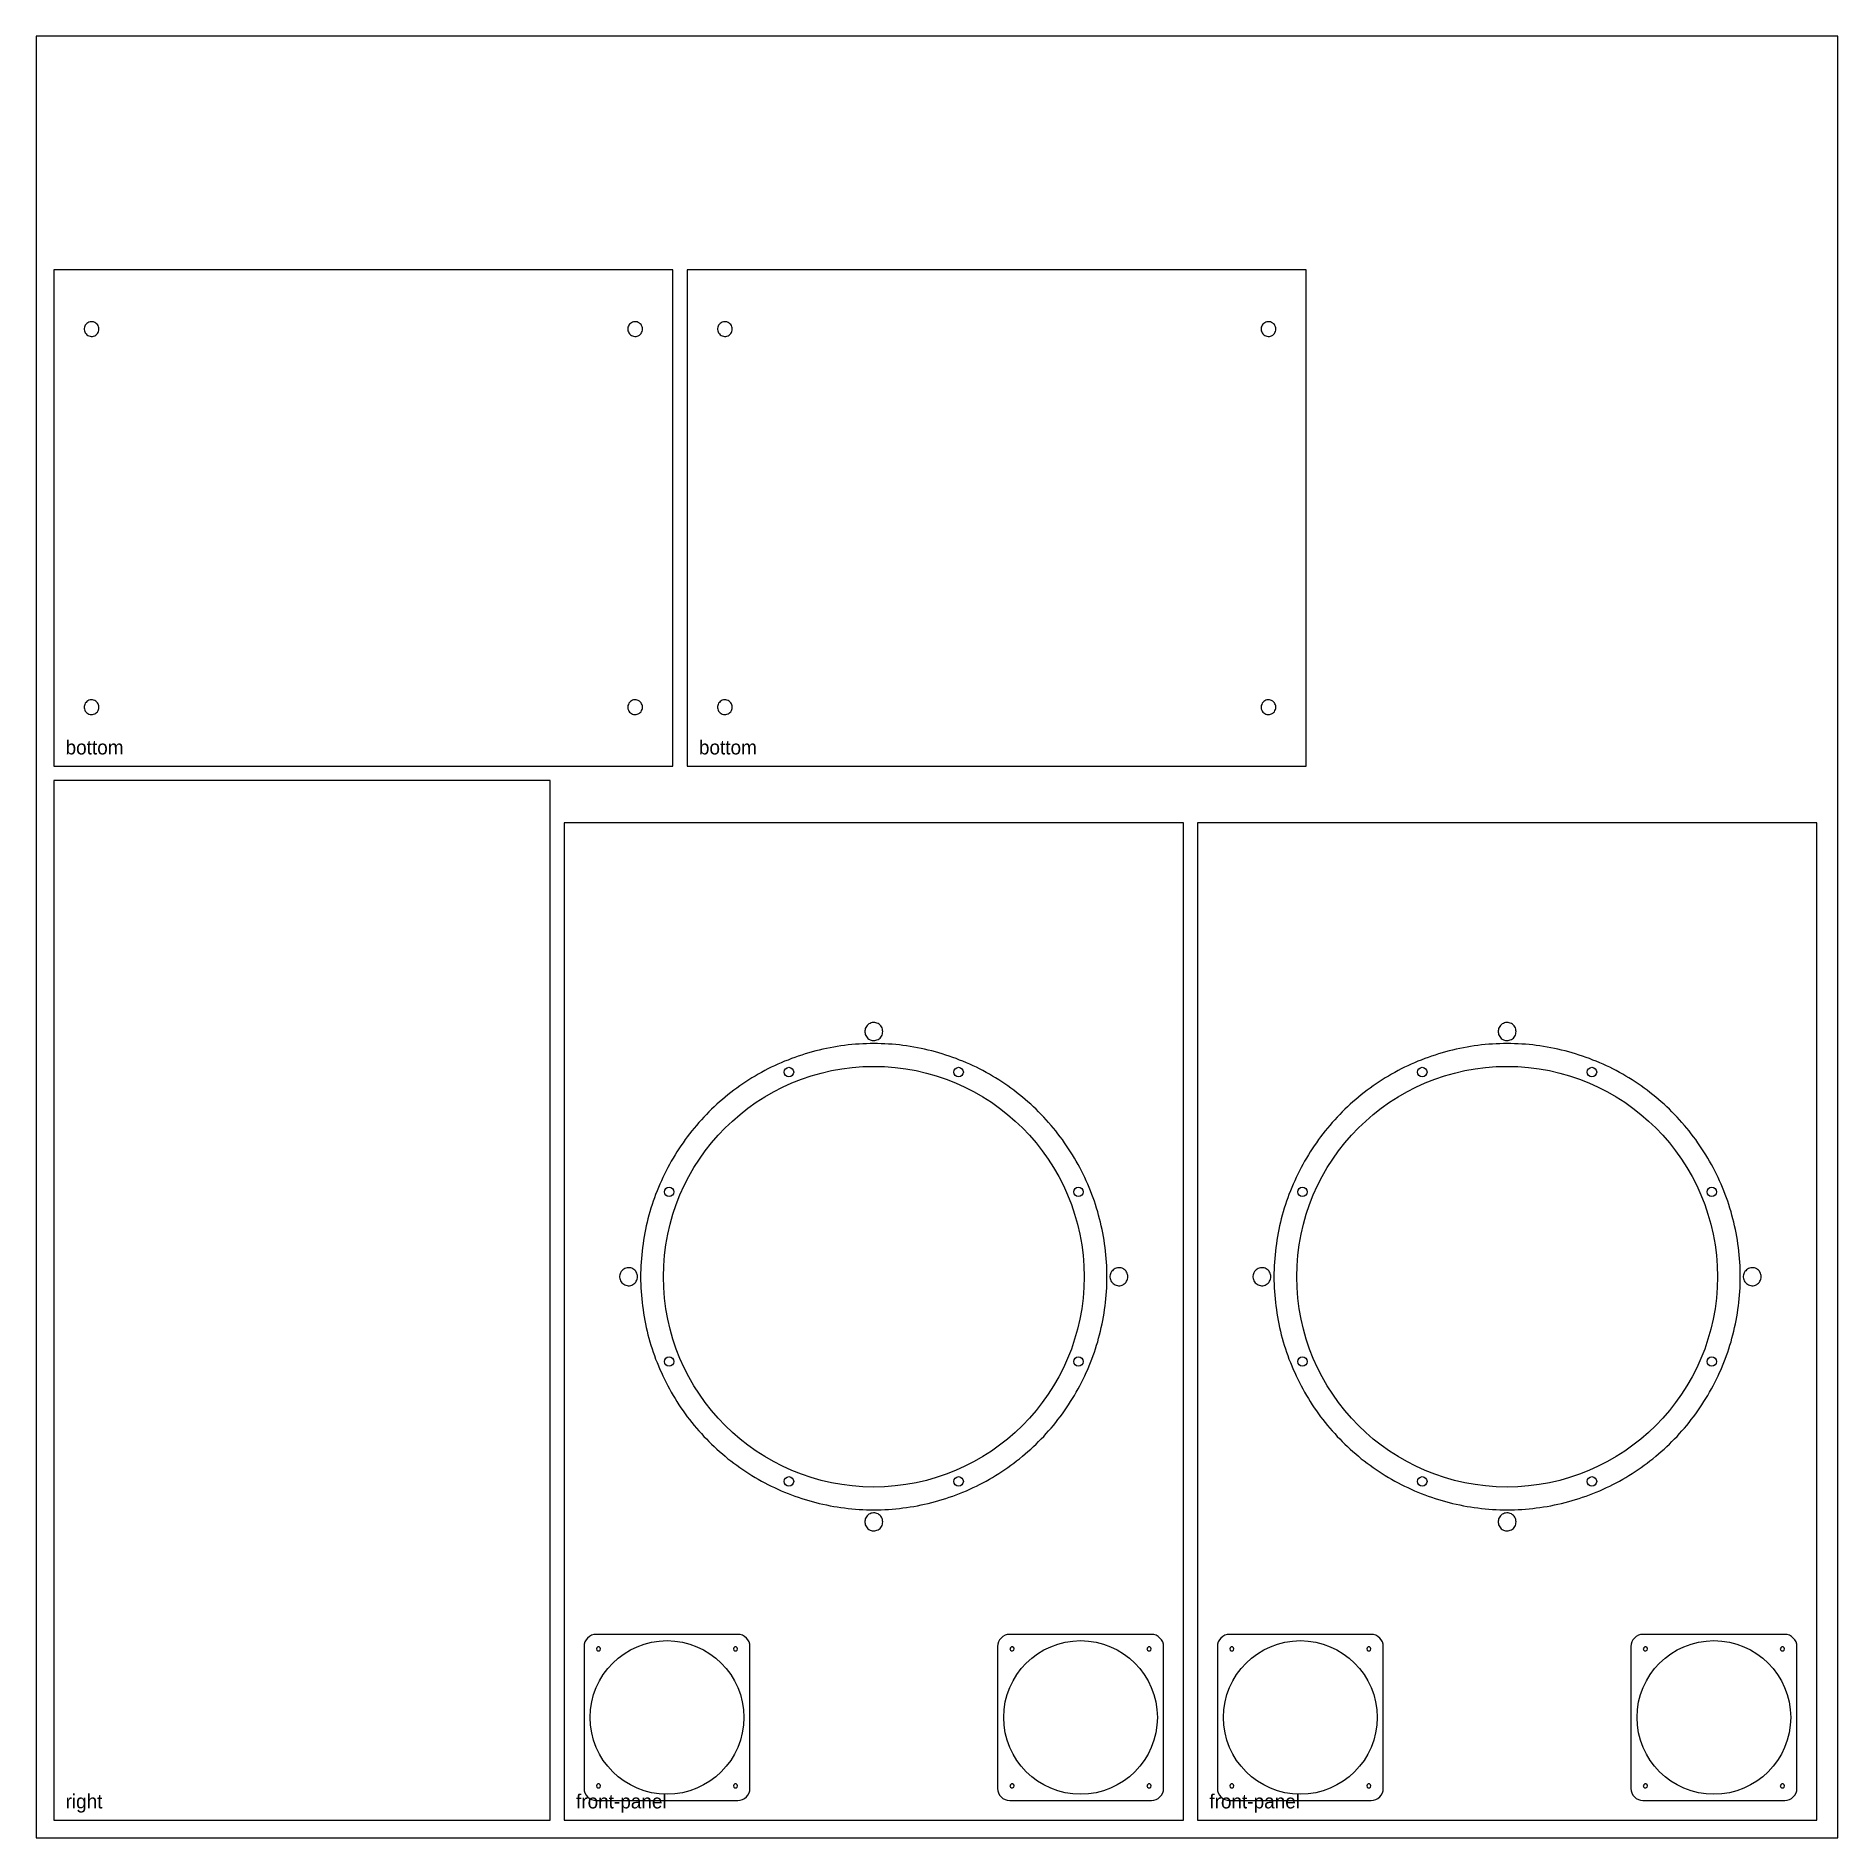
# Model space of a CAD drawing. Header units: millimetres. Extents: x 0 to 1525, y 0 to 1525.
import ezdxf

# ---------------------------------------------------------------- set-up
doc = ezdxf.new("R2010")
doc.units = ezdxf.units.MM
for name, color, linetype in [('CUT_INSIDE', 5, 'Continuous'), ('CUT_OUTSIDE', 1, 'Continuous'), ('POCKET_11MM', 3, 'Continuous'), ('POCKET_15MM', 3, 'Continuous'), ('POCKET_3.2MM', 3, 'Continuous'), ('POCKET_6MM', 3, 'Continuous')]:
    doc.layers.add(name, color=color, linetype=linetype)

msp = doc.modelspace()

# ---------------------------------------------------------------- linework, layer by layer
at = {"layer": 'CUT_INSIDE'}
for centre, radius in [((709, 475), 178), ((637.2, 648.2), 4), ((780.8, 648.2), 4), ((1245, 475), 178), ((1173.2, 648.2), 4), ((1316.8, 648.2), 4), ((535.8, 546.8), 4), ((882.2, 546.8), 4), ((1071.8, 546.8), 4), ((1418.2, 546.8), 4), ((535.8, 403.2), 4), ((882.2, 403.2), 4), ((1071.8, 403.2), 4), ((1418.2, 403.2), 4), ((637.2, 301.8), 4), ((780.8, 301.8), 4), ((1173.2, 301.8), 4), ((1316.8, 301.8), 4), ((534, 102), 65), ((884, 102), 65), ((1070, 102), 65), ((1420, 102), 65)]:
    msp.add_circle(centre, radius, dxfattribs=at)
at = {"layer": 'CUT_OUTSIDE'}
for points in [[(15, 1327), (15, 907), (539, 907), (539, 1327), (15, 1327)], [(551, 1327), (551, 907), (1075, 907), (1075, 1327), (551, 1327)], [(15, 895), (15, 15), (435, 15), (435, 895), (15, 895)], [(447, 15), (971, 15), (971, 859), (447, 859), (447, 15)], [(983, 15), (1507, 15), (1507, 859), (983, 859), (983, 15)]]:
    msp.add_lwpolyline(points, close=True, dxfattribs=at)
at = {"layer": 'POCKET_11MM'}
for points in [[(906.3, 475), (906.3, 478.1), (906.2, 481.2), (906.1, 484.3), (905.9, 487.4), (905.7, 490.5), (905.4, 493.6), (905.1, 496.7), (904.7, 499.7), (904.3, 502.8), (903.9, 505.9), (903.4, 508.9), (902.8, 512), (902.2, 515), (901.5, 518), (900.8, 521.1), (900.1, 524.1), (899.3, 527.1), (898.5, 530), (897.6, 533), (896.6, 536), (895.7, 538.9), (894.6, 541.8), (893.6, 544.7), (892.4, 547.6), (891.3, 550.5), (890.1, 553.4), (888.8, 556.2), (887.5, 559), (886.2, 561.8), (884.8, 564.6), (883.4, 567.3), (881.9, 570), (880.4, 572.8), (878.8, 575.4), (877.2, 578.1), (875.6, 580.7), (873.9, 583.3), (872.2, 585.9), (870.4, 588.4), (868.6, 591), (866.8, 593.5), (864.9, 595.9), (863, 598.4), (861, 600.8), (859, 603.1), (857, 605.5), (854.9, 607.8), (852.8, 610.1), (850.7, 612.3), (848.5, 614.5), (846.3, 616.7), (844.1, 618.8), (841.8, 620.9), (839.5, 623), (837.1, 625), (834.8, 627), (832.4, 629), (829.9, 630.9), (827.5, 632.8), (825, 634.6), (822.4, 636.4), (819.9, 638.2), (817.3, 639.9), (814.7, 641.6), (812.1, 643.2), (809.4, 644.8), (806.8, 646.4), (804, 647.9), (801.3, 649.4), (798.6, 650.8), (795.8, 652.2), (793, 653.5), (790.2, 654.8), (787.4, 656.1), (784.5, 657.3), (781.6, 658.4), (778.7, 659.6), (775.8, 660.6), (772.9, 661.7), (770, 662.6), (767, 663.6), (764, 664.5), (761.1, 665.3), (758.1, 666.1), (755.1, 666.8), (752, 667.5), (749, 668.2), (746, 668.8), (742.9, 669.4), (739.9, 669.9), (736.8, 670.3), (733.7, 670.7), (730.7, 671.1), (727.6, 671.4), (724.5, 671.7), (721.4, 671.9), (718.3, 672.1), (715.2, 672.2), (712.1, 672.3), (709, 672.3), (705.9, 672.3), (702.8, 672.2), (699.7, 672.1), (696.6, 671.9), (693.5, 671.7), (690.4, 671.4), (687.3, 671.1), (684.3, 670.7), (681.2, 670.3), (678.1, 669.9), (675.1, 669.4), (672, 668.8), (669, 668.2), (666, 667.5), (662.9, 666.8), (659.9, 666.1), (656.9, 665.3), (654, 664.5), (651, 663.6), (648, 662.6), (645.1, 661.7), (642.2, 660.6), (639.3, 659.6), (636.4, 658.4), (633.5, 657.3), (630.6, 656.1), (627.8, 654.8), (625, 653.5), (622.2, 652.2), (619.4, 650.8), (616.7, 649.4), (614, 647.9), (611.2, 646.4), (608.6, 644.8), (605.9, 643.2), (603.3, 641.6), (600.7, 639.9), (598.1, 638.2), (595.6, 636.4), (593, 634.6), (590.5, 632.8), (588.1, 630.9), (585.6, 629), (583.2, 627), (580.9, 625), (578.5, 623), (576.2, 620.9), (573.9, 618.8), (571.7, 616.7), (569.5, 614.5), (567.3, 612.3), (565.2, 610.1), (563.1, 607.8), (561, 605.5), (559, 603.1), (557, 600.8), (555, 598.4), (553.1, 595.9), (551.2, 593.5), (549.4, 591), (547.6, 588.4), (545.8, 585.9), (544.1, 583.3), (542.4, 580.7), (540.8, 578.1), (539.2, 575.4), (537.6, 572.8), (536.1, 570), (534.6, 567.3), (533.2, 564.6), (531.8, 561.8), (530.5, 559), (529.2, 556.2), (527.9, 553.4), (526.7, 550.5), (525.6, 547.6), (524.4, 544.7), (523.4, 541.8), (522.3, 538.9), (521.4, 536), (520.4, 533), (519.5, 530), (518.7, 527.1), (517.9, 524.1), (517.2, 521.1), (516.5, 518), (515.8, 515), (515.2, 512), (514.6, 508.9), (514.1, 505.9), (513.7, 502.8), (513.3, 499.7), (512.9, 496.7), (512.6, 493.6), (512.3, 490.5), (512.1, 487.4), (511.9, 484.3), (511.8, 481.2), (511.7, 478.1), (511.7, 475), (511.7, 471.9), (511.8, 468.8), (511.9, 465.7), (512.1, 462.6), (512.3, 459.5), (512.6, 456.4), (512.9, 453.3), (513.3, 450.3), (513.7, 447.2), (514.1, 444.1), (514.6, 441.1), (515.2, 438), (515.8, 435), (516.5, 432), (517.2, 428.9), (517.9, 425.9), (518.7, 422.9), (519.5, 420), (520.4, 417), (521.4, 414), (522.3, 411.1), (523.4, 408.2), (524.4, 405.3), (525.6, 402.4), (526.7, 399.5), (527.9, 396.6), (529.2, 393.8), (530.5, 391), (531.8, 388.2), (533.2, 385.4), (534.6, 382.7), (536.1, 380), (537.6, 377.2), (539.2, 374.6), (540.8, 371.9), (542.4, 369.3), (544.1, 366.7), (545.8, 364.1), (547.6, 361.6), (549.4, 359), (551.2, 356.5), (553.1, 354.1), (555, 351.6), (557, 349.2), (559, 346.9), (561, 344.5), (563.1, 342.2), (565.2, 339.9), (567.3, 337.7), (569.5, 335.5), (571.7, 333.3), (573.9, 331.2), (576.2, 329.1), (578.5, 327), (580.9, 325), (583.2, 323), (585.6, 321), (588.1, 319.1), (590.5, 317.2), (593, 315.4), (595.6, 313.6), (598.1, 311.8), (600.7, 310.1), (603.3, 308.4), (605.9, 306.8), (608.6, 305.2), (611.2, 303.6), (614, 302.1), (616.7, 300.6), (619.4, 299.2), (622.2, 297.8), (625, 296.5), (627.8, 295.2), (630.6, 293.9), (633.5, 292.7), (636.4, 291.6), (639.3, 290.4), (642.2, 289.4), (645.1, 288.3), (648, 287.4), (651, 286.4), (654, 285.5), (656.9, 284.7), (659.9, 283.9), (662.9, 283.2), (666, 282.5), (669, 281.8), (672, 281.2), (675.1, 280.6), (678.1, 280.1), (681.2, 279.7), (684.3, 279.3), (687.3, 278.9), (690.4, 278.6), (693.5, 278.3), (696.6, 278.1), (699.7, 277.9), (702.8, 277.8), (705.9, 277.7), (709, 277.7), (712.1, 277.7), (715.2, 277.8), (718.3, 277.9), (721.4, 278.1), (724.5, 278.3), (727.6, 278.6), (730.7, 278.9), (733.7, 279.3), (736.8, 279.7), (739.9, 280.1), (742.9, 280.6), (746, 281.2), (749, 281.8), (752, 282.5), (755.1, 283.2), (758.1, 283.9), (761.1, 284.7), (764, 285.5), (767, 286.4), (770, 287.4), (772.9, 288.3), (775.8, 289.4), (778.7, 290.4), (781.6, 291.6), (784.5, 292.7), (787.4, 293.9), (790.2, 295.2), (793, 296.5), (795.8, 297.8), (798.6, 299.2), (801.3, 300.6), (804, 302.1), (806.8, 303.6), (809.4, 305.2), (812.1, 306.8), (814.7, 308.4), (817.3, 310.1), (819.9, 311.8), (822.4, 313.6), (825, 315.4), (827.5, 317.2), (829.9, 319.1), (832.4, 321), (834.8, 323), (837.1, 325), (839.5, 327), (841.8, 329.1), (844.1, 331.2), (846.3, 333.3), (848.5, 335.5), (850.7, 337.7), (852.8, 339.9), (854.9, 342.2), (857, 344.5), (859, 346.9), (861, 349.2), (863, 351.6), (864.9, 354.1), (866.8, 356.5), (868.6, 359), (870.4, 361.6), (872.2, 364.1), (873.9, 366.7), (875.6, 369.3), (877.2, 371.9), (878.8, 374.6), (880.4, 377.2), (881.9, 380), (883.4, 382.7), (884.8, 385.4), (886.2, 388.2), (887.5, 391), (888.8, 393.8), (890.1, 396.6), (891.3, 399.5), (892.4, 402.4), (893.6, 405.3), (894.6, 408.2), (895.7, 411.1), (896.6, 414), (897.6, 417), (898.5, 420), (899.3, 422.9), (900.1, 425.9), (900.8, 428.9), (901.5, 432), (902.2, 435), (902.8, 438), (903.4, 441.1), (903.9, 444.1), (904.3, 447.2), (904.7, 450.3), (905.1, 453.3), (905.4, 456.4), (905.7, 459.5), (905.9, 462.6), (906.1, 465.7), (906.2, 468.8), (906.3, 471.9), (906.3, 475)], [(1442.3, 475), (1442.3, 478.1), (1442.2, 481.2), (1442.1, 484.3), (1441.9, 487.4), (1441.7, 490.5), (1441.4, 493.6), (1441.1, 496.7), (1440.7, 499.7), (1440.3, 502.8), (1439.9, 505.9), (1439.4, 508.9), (1438.8, 512), (1438.2, 515), (1437.5, 518), (1436.8, 521.1), (1436.1, 524.1), (1435.3, 527.1), (1434.5, 530), (1433.6, 533), (1432.6, 536), (1431.7, 538.9), (1430.6, 541.8), (1429.6, 544.7), (1428.4, 547.6), (1427.3, 550.5), (1426.1, 553.4), (1424.8, 556.2), (1423.5, 559), (1422.2, 561.8), (1420.8, 564.6), (1419.4, 567.3), (1417.9, 570), (1416.4, 572.8), (1414.8, 575.4), (1413.2, 578.1), (1411.6, 580.7), (1409.9, 583.3), (1408.2, 585.9), (1406.4, 588.4), (1404.6, 591), (1402.8, 593.5), (1400.9, 595.9), (1399, 598.4), (1397, 600.8), (1395, 603.1), (1393, 605.5), (1390.9, 607.8), (1388.8, 610.1), (1386.7, 612.3), (1384.5, 614.5), (1382.3, 616.7), (1380.1, 618.8), (1377.8, 620.9), (1375.5, 623), (1373.1, 625), (1370.8, 627), (1368.4, 629), (1365.9, 630.9), (1363.5, 632.8), (1361, 634.6), (1358.4, 636.4), (1355.9, 638.2), (1353.3, 639.9), (1350.7, 641.6), (1348.1, 643.2), (1345.4, 644.8), (1342.8, 646.4), (1340, 647.9), (1337.3, 649.4), (1334.6, 650.8), (1331.8, 652.2), (1329, 653.5), (1326.2, 654.8), (1323.4, 656.1), (1320.5, 657.3), (1317.6, 658.4), (1314.7, 659.6), (1311.8, 660.6), (1308.9, 661.7), (1306, 662.6), (1303, 663.6), (1300, 664.5), (1297.1, 665.3), (1294.1, 666.1), (1291.1, 666.8), (1288, 667.5), (1285, 668.2), (1282, 668.8), (1278.9, 669.4), (1275.9, 669.9), (1272.8, 670.3), (1269.7, 670.7), (1266.7, 671.1), (1263.6, 671.4), (1260.5, 671.7), (1257.4, 671.9), (1254.3, 672.1), (1251.2, 672.2), (1248.1, 672.3), (1245, 672.3), (1241.9, 672.3), (1238.8, 672.2), (1235.7, 672.1), (1232.6, 671.9), (1229.5, 671.7), (1226.4, 671.4), (1223.3, 671.1), (1220.3, 670.7), (1217.2, 670.3), (1214.1, 669.9), (1211.1, 669.4), (1208, 668.8), (1205, 668.2), (1202, 667.5), (1198.9, 666.8), (1195.9, 666.1), (1192.9, 665.3), (1190, 664.5), (1187, 663.6), (1184, 662.6), (1181.1, 661.7), (1178.2, 660.6), (1175.3, 659.6), (1172.4, 658.4), (1169.5, 657.3), (1166.6, 656.1), (1163.8, 654.8), (1161, 653.5), (1158.2, 652.2), (1155.4, 650.8), (1152.7, 649.4), (1150, 647.9), (1147.2, 646.4), (1144.6, 644.8), (1141.9, 643.2), (1139.3, 641.6), (1136.7, 639.9), (1134.1, 638.2), (1131.6, 636.4), (1129, 634.6), (1126.5, 632.8), (1124.1, 630.9), (1121.6, 629), (1119.2, 627), (1116.9, 625), (1114.5, 623), (1112.2, 620.9), (1109.9, 618.8), (1107.7, 616.7), (1105.5, 614.5), (1103.3, 612.3), (1101.2, 610.1), (1099.1, 607.8), (1097, 605.5), (1095, 603.1), (1093, 600.8), (1091, 598.4), (1089.1, 595.9), (1087.2, 593.5), (1085.4, 591), (1083.6, 588.4), (1081.8, 585.9), (1080.1, 583.3), (1078.4, 580.7), (1076.8, 578.1), (1075.2, 575.4), (1073.6, 572.8), (1072.1, 570), (1070.6, 567.3), (1069.2, 564.6), (1067.8, 561.8), (1066.5, 559), (1065.2, 556.2), (1063.9, 553.4), (1062.7, 550.5), (1061.6, 547.6), (1060.4, 544.7), (1059.4, 541.8), (1058.3, 538.9), (1057.4, 536), (1056.4, 533), (1055.5, 530), (1054.7, 527.1), (1053.9, 524.1), (1053.2, 521.1), (1052.5, 518), (1051.8, 515), (1051.2, 512), (1050.6, 508.9), (1050.1, 505.9), (1049.7, 502.8), (1049.3, 499.7), (1048.9, 496.7), (1048.6, 493.6), (1048.3, 490.5), (1048.1, 487.4), (1047.9, 484.3), (1047.8, 481.2), (1047.7, 478.1), (1047.7, 475), (1047.7, 471.9), (1047.8, 468.8), (1047.9, 465.7), (1048.1, 462.6), (1048.3, 459.5), (1048.6, 456.4), (1048.9, 453.3), (1049.3, 450.3), (1049.7, 447.2), (1050.1, 444.1), (1050.6, 441.1), (1051.2, 438), (1051.8, 435), (1052.5, 432), (1053.2, 428.9), (1053.9, 425.9), (1054.7, 422.9), (1055.5, 420), (1056.4, 417), (1057.4, 414), (1058.3, 411.1), (1059.4, 408.2), (1060.4, 405.3), (1061.6, 402.4), (1062.7, 399.5), (1063.9, 396.6), (1065.2, 393.8), (1066.5, 391), (1067.8, 388.2), (1069.2, 385.4), (1070.6, 382.7), (1072.1, 380), (1073.6, 377.2), (1075.2, 374.6), (1076.8, 371.9), (1078.4, 369.3), (1080.1, 366.7), (1081.8, 364.1), (1083.6, 361.6), (1085.4, 359), (1087.2, 356.5), (1089.1, 354.1), (1091, 351.6), (1093, 349.2), (1095, 346.9), (1097, 344.5), (1099.1, 342.2), (1101.2, 339.9), (1103.3, 337.7), (1105.5, 335.5), (1107.7, 333.3), (1109.9, 331.2), (1112.2, 329.1), (1114.5, 327), (1116.9, 325), (1119.2, 323), (1121.6, 321), (1124.1, 319.1), (1126.5, 317.2), (1129, 315.4), (1131.6, 313.6), (1134.1, 311.8), (1136.7, 310.1), (1139.3, 308.4), (1141.9, 306.8), (1144.6, 305.2), (1147.2, 303.6), (1150, 302.1), (1152.7, 300.6), (1155.4, 299.2), (1158.2, 297.8), (1161, 296.5), (1163.8, 295.2), (1166.6, 293.9), (1169.5, 292.7), (1172.4, 291.6), (1175.3, 290.4), (1178.2, 289.4), (1181.1, 288.3), (1184, 287.4), (1187, 286.4), (1190, 285.5), (1192.9, 284.7), (1195.9, 283.9), (1198.9, 283.2), (1202, 282.5), (1205, 281.8), (1208, 281.2), (1211.1, 280.6), (1214.1, 280.1), (1217.2, 279.7), (1220.3, 279.3), (1223.3, 278.9), (1226.4, 278.6), (1229.5, 278.3), (1232.6, 278.1), (1235.7, 277.9), (1238.8, 277.8), (1241.9, 277.7), (1245, 277.7), (1248.1, 277.7), (1251.2, 277.8), (1254.3, 277.9), (1257.4, 278.1), (1260.5, 278.3), (1263.6, 278.6), (1266.7, 278.9), (1269.7, 279.3), (1272.8, 279.7), (1275.9, 280.1), (1278.9, 280.6), (1282, 281.2), (1285, 281.8), (1288, 282.5), (1291.1, 283.2), (1294.1, 283.9), (1297.1, 284.7), (1300, 285.5), (1303, 286.4), (1306, 287.4), (1308.9, 288.3), (1311.8, 289.4), (1314.7, 290.4), (1317.6, 291.6), (1320.5, 292.7), (1323.4, 293.9), (1326.2, 295.2), (1329, 296.5), (1331.8, 297.8), (1334.6, 299.2), (1337.3, 300.6), (1340, 302.1), (1342.8, 303.6), (1345.4, 305.2), (1348.1, 306.8), (1350.7, 308.4), (1353.3, 310.1), (1355.9, 311.8), (1358.4, 313.6), (1361, 315.4), (1363.5, 317.2), (1365.9, 319.1), (1368.4, 321), (1370.8, 323), (1373.1, 325), (1375.5, 327), (1377.8, 329.1), (1380.1, 331.2), (1382.3, 333.3), (1384.5, 335.5), (1386.7, 337.7), (1388.8, 339.9), (1390.9, 342.2), (1393, 344.5), (1395, 346.9), (1397, 349.2), (1399, 351.6), (1400.9, 354.1), (1402.8, 356.5), (1404.6, 359), (1406.4, 361.6), (1408.2, 364.1), (1409.9, 366.7), (1411.6, 369.3), (1413.2, 371.9), (1414.8, 374.6), (1416.4, 377.2), (1417.9, 380), (1419.4, 382.7), (1420.8, 385.4), (1422.2, 388.2), (1423.5, 391), (1424.8, 393.8), (1426.1, 396.6), (1427.3, 399.5), (1428.4, 402.4), (1429.6, 405.3), (1430.6, 408.2), (1431.7, 411.1), (1432.6, 414), (1433.6, 417), (1434.5, 420), (1435.3, 422.9), (1436.1, 425.9), (1436.8, 428.9), (1437.5, 432), (1438.2, 435), (1438.8, 438), (1439.4, 441.1), (1439.9, 444.1), (1440.3, 447.2), (1440.7, 450.3), (1441.1, 453.3), (1441.4, 456.4), (1441.7, 459.5), (1441.9, 462.6), (1442.1, 465.7), (1442.2, 468.8), (1442.3, 471.9), (1442.3, 475)]]:
    msp.add_lwpolyline(points, close=True, dxfattribs=at)
at = {"layer": 'POCKET_15MM'}
for points in [[(53.2, 1277), (53.2, 1278), (52.9, 1279), (52.5, 1279.9), (52, 1280.8), (51.3, 1281.5), (50.6, 1282.1), (49.7, 1282.6), (48.7, 1283), (47.8, 1283.2), (46.7, 1283.2), (45.7, 1283.1), (44.8, 1282.8), (43.9, 1282.4), (43, 1281.8), (42.3, 1281.1), (41.7, 1280.3), (41.3, 1279.4), (40.9, 1278.5), (40.8, 1277.5), (40.8, 1276.5), (40.9, 1275.5), (41.3, 1274.6), (41.7, 1273.7), (42.3, 1272.9), (43, 1272.2), (43.9, 1271.6), (44.8, 1271.2), (45.7, 1270.9), (46.7, 1270.8), (47.8, 1270.8), (48.7, 1271), (49.7, 1271.4), (50.6, 1271.9), (51.3, 1272.5), (52, 1273.2), (52.5, 1274.1), (52.9, 1275), (53.2, 1276), (53.2, 1277)], [(513.2, 1277), (513.2, 1278), (512.9, 1279), (512.5, 1279.9), (512, 1280.8), (511.3, 1281.5), (510.6, 1282.1), (509.7, 1282.6), (508.7, 1283), (507.8, 1283.2), (506.7, 1283.2), (505.7, 1283.1), (504.8, 1282.8), (503.9, 1282.4), (503, 1281.8), (502.3, 1281.1), (501.7, 1280.3), (501.3, 1279.4), (500.9, 1278.5), (500.8, 1277.5), (500.8, 1276.5), (500.9, 1275.5), (501.3, 1274.6), (501.7, 1273.7), (502.3, 1272.9), (503, 1272.2), (503.9, 1271.6), (504.8, 1271.2), (505.7, 1270.9), (506.7, 1270.8), (507.8, 1270.8), (508.7, 1271), (509.7, 1271.4), (510.6, 1271.9), (511.3, 1272.5), (512, 1273.2), (512.5, 1274.1), (512.9, 1275), (513.2, 1276), (513.2, 1277)], [(589.2, 1277), (589.2, 1278), (588.9, 1279), (588.5, 1279.9), (588, 1280.8), (587.3, 1281.5), (586.6, 1282.1), (585.7, 1282.6), (584.7, 1283), (583.8, 1283.2), (582.7, 1283.2), (581.7, 1283.1), (580.8, 1282.8), (579.9, 1282.4), (579, 1281.8), (578.3, 1281.1), (577.7, 1280.3), (577.3, 1279.4), (576.9, 1278.5), (576.8, 1277.5), (576.8, 1276.5), (576.9, 1275.5), (577.3, 1274.6), (577.7, 1273.7), (578.3, 1272.9), (579, 1272.2), (579.9, 1271.6), (580.8, 1271.2), (581.7, 1270.9), (582.7, 1270.8), (583.8, 1270.8), (584.7, 1271), (585.7, 1271.4), (586.6, 1271.9), (587.3, 1272.5), (588, 1273.2), (588.5, 1274.1), (588.9, 1275), (589.2, 1276), (589.2, 1277)], [(1049.2, 1277), (1049.2, 1278), (1048.9, 1279), (1048.5, 1279.9), (1048, 1280.8), (1047.3, 1281.5), (1046.6, 1282.1), (1045.7, 1282.6), (1044.7, 1283), (1043.8, 1283.2), (1042.7, 1283.2), (1041.7, 1283.1), (1040.8, 1282.8), (1039.9, 1282.4), (1039, 1281.8), (1038.3, 1281.1), (1037.7, 1280.3), (1037.3, 1279.4), (1036.9, 1278.5), (1036.8, 1277.5), (1036.8, 1276.5), (1036.9, 1275.5), (1037.3, 1274.6), (1037.7, 1273.7), (1038.3, 1272.9), (1039, 1272.2), (1039.9, 1271.6), (1040.8, 1271.2), (1041.7, 1270.9), (1042.7, 1270.8), (1043.8, 1270.8), (1044.7, 1271), (1045.7, 1271.4), (1046.6, 1271.9), (1047.3, 1272.5), (1048, 1273.2), (1048.5, 1274.1), (1048.9, 1275), (1049.2, 1276), (1049.2, 1277)], [(53.2, 957), (53.2, 958), (52.9, 959), (52.5, 959.9), (52, 960.8), (51.3, 961.5), (50.6, 962.1), (49.7, 962.6), (48.7, 963), (47.8, 963.2), (46.7, 963.2), (45.7, 963.1), (44.8, 962.8), (43.9, 962.4), (43, 961.8), (42.3, 961.1), (41.7, 960.3), (41.3, 959.4), (40.9, 958.5), (40.8, 957.5), (40.8, 956.5), (40.9, 955.5), (41.3, 954.6), (41.7, 953.7), (42.3, 952.9), (43, 952.2), (43.9, 951.6), (44.8, 951.2), (45.7, 950.9), (46.7, 950.8), (47.8, 950.8), (48.7, 951), (49.7, 951.4), (50.6, 951.9), (51.3, 952.5), (52, 953.2), (52.5, 954.1), (52.9, 955), (53.2, 956), (53.2, 957)], [(513.2, 957), (513.2, 958), (512.9, 959), (512.5, 959.9), (512, 960.8), (511.3, 961.5), (510.6, 962.1), (509.7, 962.6), (508.7, 963), (507.8, 963.2), (506.7, 963.2), (505.7, 963.1), (504.8, 962.8), (503.9, 962.4), (503, 961.8), (502.3, 961.1), (501.7, 960.3), (501.3, 959.4), (500.9, 958.5), (500.8, 957.5), (500.8, 956.5), (500.9, 955.5), (501.3, 954.6), (501.7, 953.7), (502.3, 952.9), (503, 952.2), (503.9, 951.6), (504.8, 951.2), (505.7, 950.9), (506.7, 950.8), (507.8, 950.8), (508.7, 951), (509.7, 951.4), (510.6, 951.9), (511.3, 952.5), (512, 953.2), (512.5, 954.1), (512.9, 955), (513.2, 956), (513.2, 957)], [(589.2, 957), (589.2, 958), (588.9, 959), (588.5, 959.9), (588, 960.8), (587.3, 961.5), (586.6, 962.1), (585.7, 962.6), (584.7, 963), (583.8, 963.2), (582.7, 963.2), (581.7, 963.1), (580.8, 962.8), (579.9, 962.4), (579, 961.8), (578.3, 961.1), (577.7, 960.3), (577.3, 959.4), (576.9, 958.5), (576.8, 957.5), (576.8, 956.5), (576.9, 955.5), (577.3, 954.6), (577.7, 953.7), (578.3, 952.9), (579, 952.2), (579.9, 951.6), (580.8, 951.2), (581.7, 950.9), (582.7, 950.8), (583.8, 950.8), (584.7, 951), (585.7, 951.4), (586.6, 951.9), (587.3, 952.5), (588, 953.2), (588.5, 954.1), (588.9, 955), (589.2, 956), (589.2, 957)], [(1049.2, 957), (1049.2, 958), (1048.9, 959), (1048.5, 959.9), (1048, 960.8), (1047.3, 961.5), (1046.6, 962.1), (1045.7, 962.6), (1044.7, 963), (1043.8, 963.2), (1042.7, 963.2), (1041.7, 963.1), (1040.8, 962.8), (1039.9, 962.4), (1039, 961.8), (1038.3, 961.1), (1037.7, 960.3), (1037.3, 959.4), (1036.9, 958.5), (1036.8, 957.5), (1036.8, 956.5), (1036.9, 955.5), (1037.3, 954.6), (1037.7, 953.7), (1038.3, 952.9), (1039, 952.2), (1039.9, 951.6), (1040.8, 951.2), (1041.7, 950.9), (1042.7, 950.8), (1043.8, 950.8), (1044.7, 951), (1045.7, 951.4), (1046.6, 951.9), (1047.3, 952.5), (1048, 953.2), (1048.5, 954.1), (1048.9, 955), (1049.2, 956), (1049.2, 957)], [(477.8, 160), (477.4, 161), (476.5, 161.7), (475.5, 161.7), (474.6, 161), (474.2, 160), (474.6, 159), (475.5, 158.3), (476.5, 158.3), (477.4, 159), (477.8, 160)], [(593.8, 160), (593.4, 161), (592.5, 161.7), (591.5, 161.7), (590.6, 161), (590.2, 160), (590.6, 159), (591.5, 158.3), (592.5, 158.3), (593.4, 159), (593.8, 160)], [(827.8, 160), (827.4, 161), (826.5, 161.7), (825.5, 161.7), (824.6, 161), (824.2, 160), (824.6, 159), (825.5, 158.3), (826.5, 158.3), (827.4, 159), (827.8, 160)], [(943.8, 160), (943.4, 161), (942.5, 161.7), (941.5, 161.7), (940.6, 161), (940.2, 160), (940.6, 159), (941.5, 158.3), (942.5, 158.3), (943.4, 159), (943.8, 160)], [(1013.8, 160), (1013.4, 161), (1012.5, 161.7), (1011.5, 161.7), (1010.6, 161), (1010.2, 160), (1010.6, 159), (1011.5, 158.3), (1012.5, 158.3), (1013.4, 159), (1013.8, 160)], [(1129.8, 160), (1129.4, 161), (1128.5, 161.7), (1127.5, 161.7), (1126.6, 161), (1126.2, 160), (1126.6, 159), (1127.5, 158.3), (1128.5, 158.3), (1129.4, 159), (1129.8, 160)], [(1363.8, 160), (1363.4, 161), (1362.5, 161.7), (1361.5, 161.7), (1360.6, 161), (1360.2, 160), (1360.6, 159), (1361.5, 158.3), (1362.5, 158.3), (1363.4, 159), (1363.8, 160)], [(1479.8, 160), (1479.4, 161), (1478.5, 161.7), (1477.5, 161.7), (1476.6, 161), (1476.2, 160), (1476.6, 159), (1477.5, 158.3), (1478.5, 158.3), (1479.4, 159), (1479.8, 160)], [(477.8, 44), (477.4, 45), (476.5, 45.7), (475.5, 45.7), (474.6, 45), (474.2, 44), (474.6, 43), (475.5, 42.3), (476.5, 42.3), (477.4, 43), (477.8, 44)], [(593.8, 44), (593.4, 45), (592.5, 45.7), (591.5, 45.7), (590.6, 45), (590.2, 44), (590.6, 43), (591.5, 42.3), (592.5, 42.3), (593.4, 43), (593.8, 44)], [(827.8, 44), (827.4, 45), (826.5, 45.7), (825.5, 45.7), (824.6, 45), (824.2, 44), (824.6, 43), (825.5, 42.3), (826.5, 42.3), (827.4, 43), (827.8, 44)], [(943.8, 44), (943.4, 45), (942.5, 45.7), (941.5, 45.7), (940.6, 45), (940.2, 44), (940.6, 43), (941.5, 42.3), (942.5, 42.3), (943.4, 43), (943.8, 44)], [(1013.8, 44), (1013.4, 45), (1012.5, 45.7), (1011.5, 45.7), (1010.6, 45), (1010.2, 44), (1010.6, 43), (1011.5, 42.3), (1012.5, 42.3), (1013.4, 43), (1013.8, 44)], [(1129.8, 44), (1129.4, 45), (1128.5, 45.7), (1127.5, 45.7), (1126.6, 45), (1126.2, 44), (1126.6, 43), (1127.5, 42.3), (1128.5, 42.3), (1129.4, 43), (1129.8, 44)], [(1363.8, 44), (1363.4, 45), (1362.5, 45.7), (1361.5, 45.7), (1360.6, 45), (1360.2, 44), (1360.6, 43), (1361.5, 42.3), (1362.5, 42.3), (1363.4, 43), (1363.8, 44)], [(1479.8, 44), (1479.4, 45), (1478.5, 45.7), (1477.5, 45.7), (1476.6, 45), (1476.2, 44), (1476.6, 43), (1477.5, 42.3), (1478.5, 42.3), (1479.4, 43), (1479.8, 44)]]:
    msp.add_lwpolyline(points, close=True, dxfattribs=at)
at = {"layer": 'POCKET_3.2MM'}
for points in [[(716.6, 682.5), (716.5, 683.5), (716.3, 684.5), (716, 685.5), (715.5, 686.4), (715, 687.2), (714.3, 688), (713.5, 688.6), (712.7, 689.2), (711.7, 689.6), (710.8, 689.9), (709.8, 690.1), (708.7, 690.1), (707.7, 690), (706.7, 689.8), (705.8, 689.4), (704.9, 688.9), (704.1, 688.3), (703.4, 687.6), (702.7, 686.8), (702.2, 685.9), (701.8, 685), (701.6, 684), (701.4, 683), (701.4, 682), (701.6, 681), (701.8, 680), (702.2, 679.1), (702.7, 678.2), (703.4, 677.4), (704.1, 676.7), (704.9, 676.1), (705.8, 675.6), (706.7, 675.2), (707.7, 675), (708.7, 674.9), (709.8, 674.9), (710.8, 675.1), (711.7, 675.4), (712.7, 675.8), (713.5, 676.4), (714.3, 677), (715, 677.8), (715.5, 678.6), (716, 679.5), (716.3, 680.5), (716.5, 681.5), (716.6, 682.5)], [(1252.6, 682.5), (1252.5, 683.5), (1252.3, 684.5), (1252, 685.5), (1251.5, 686.4), (1251, 687.2), (1250.3, 688), (1249.5, 688.6), (1248.7, 689.2), (1247.7, 689.6), (1246.8, 689.9), (1245.8, 690.1), (1244.7, 690.1), (1243.7, 690), (1242.7, 689.8), (1241.8, 689.4), (1240.9, 688.9), (1240.1, 688.3), (1239.4, 687.6), (1238.7, 686.8), (1238.2, 685.9), (1237.8, 685), (1237.6, 684), (1237.4, 683), (1237.4, 682), (1237.6, 681), (1237.8, 680), (1238.2, 679.1), (1238.7, 678.2), (1239.4, 677.4), (1240.1, 676.7), (1240.9, 676.1), (1241.8, 675.6), (1242.7, 675.2), (1243.7, 675), (1244.7, 674.9), (1245.8, 674.9), (1246.8, 675.1), (1247.7, 675.4), (1248.7, 675.8), (1249.5, 676.4), (1250.3, 677), (1251, 677.8), (1251.5, 678.6), (1252, 679.5), (1252.3, 680.5), (1252.5, 681.5), (1252.6, 682.5)], [(509.1, 475), (509, 476), (508.8, 477), (508.5, 478), (508, 478.9), (507.5, 479.7), (506.8, 480.5), (506, 481.1), (505.2, 481.7), (504.2, 482.1), (503.3, 482.4), (502.3, 482.6), (501.2, 482.6), (500.2, 482.5), (499.2, 482.3), (498.3, 481.9), (497.4, 481.4), (496.6, 480.8), (495.9, 480.1), (495.2, 479.3), (494.7, 478.4), (494.3, 477.5), (494.1, 476.5), (493.9, 475.5), (493.9, 474.5), (494.1, 473.5), (494.3, 472.5), (494.7, 471.6), (495.2, 470.7), (495.9, 469.9), (496.6, 469.2), (497.4, 468.6), (498.3, 468.1), (499.2, 467.7), (500.2, 467.5), (501.2, 467.4), (502.3, 467.4), (503.3, 467.6), (504.2, 467.9), (505.2, 468.3), (506, 468.9), (506.8, 469.5), (507.5, 470.3), (508, 471.1), (508.5, 472), (508.8, 473), (509, 474), (509.1, 475)], [(924.1, 475), (924, 476), (923.8, 477), (923.5, 478), (923, 478.9), (922.5, 479.7), (921.8, 480.5), (921, 481.1), (920.2, 481.7), (919.2, 482.1), (918.3, 482.4), (917.3, 482.6), (916.2, 482.6), (915.2, 482.5), (914.2, 482.3), (913.3, 481.9), (912.4, 481.4), (911.6, 480.8), (910.9, 480.1), (910.2, 479.3), (909.7, 478.4), (909.3, 477.5), (909.1, 476.5), (908.9, 475.5), (908.9, 474.5), (909.1, 473.5), (909.3, 472.5), (909.7, 471.6), (910.2, 470.7), (910.9, 469.9), (911.6, 469.2), (912.4, 468.6), (913.3, 468.1), (914.2, 467.7), (915.2, 467.5), (916.2, 467.4), (917.3, 467.4), (918.3, 467.6), (919.2, 467.9), (920.2, 468.3), (921, 468.9), (921.8, 469.5), (922.5, 470.3), (923, 471.1), (923.5, 472), (923.8, 473), (924, 474), (924.1, 475)], [(1045.1, 475), (1045, 476), (1044.8, 477), (1044.5, 478), (1044, 478.9), (1043.5, 479.7), (1042.8, 480.5), (1042, 481.1), (1041.2, 481.7), (1040.2, 482.1), (1039.3, 482.4), (1038.3, 482.6), (1037.2, 482.6), (1036.2, 482.5), (1035.2, 482.3), (1034.3, 481.9), (1033.4, 481.4), (1032.6, 480.8), (1031.9, 480.1), (1031.2, 479.3), (1030.7, 478.4), (1030.3, 477.5), (1030.1, 476.5), (1029.9, 475.5), (1029.9, 474.5), (1030.1, 473.5), (1030.3, 472.5), (1030.7, 471.6), (1031.2, 470.7), (1031.9, 469.9), (1032.6, 469.2), (1033.4, 468.6), (1034.3, 468.1), (1035.2, 467.7), (1036.2, 467.5), (1037.2, 467.4), (1038.3, 467.4), (1039.3, 467.6), (1040.2, 467.9), (1041.2, 468.3), (1042, 468.9), (1042.8, 469.5), (1043.5, 470.3), (1044, 471.1), (1044.5, 472), (1044.8, 473), (1045, 474), (1045.1, 475)], [(1460.1, 475), (1460, 476), (1459.8, 477), (1459.5, 478), (1459, 478.9), (1458.5, 479.7), (1457.8, 480.5), (1457, 481.1), (1456.2, 481.7), (1455.2, 482.1), (1454.3, 482.4), (1453.3, 482.6), (1452.2, 482.6), (1451.2, 482.5), (1450.2, 482.3), (1449.3, 481.9), (1448.4, 481.4), (1447.6, 480.8), (1446.9, 480.1), (1446.2, 479.3), (1445.7, 478.4), (1445.3, 477.5), (1445.1, 476.5), (1444.9, 475.5), (1444.9, 474.5), (1445.1, 473.5), (1445.3, 472.5), (1445.7, 471.6), (1446.2, 470.7), (1446.9, 469.9), (1447.6, 469.2), (1448.4, 468.6), (1449.3, 468.1), (1450.2, 467.7), (1451.2, 467.5), (1452.2, 467.4), (1453.3, 467.4), (1454.3, 467.6), (1455.2, 467.9), (1456.2, 468.3), (1457, 468.9), (1457.8, 469.5), (1458.5, 470.3), (1459, 471.1), (1459.5, 472), (1459.8, 473), (1460, 474), (1460.1, 475)], [(716.6, 267.5), (716.5, 268.5), (716.3, 269.5), (716, 270.5), (715.5, 271.4), (715, 272.2), (714.3, 273), (713.5, 273.6), (712.7, 274.2), (711.7, 274.6), (710.8, 274.9), (709.8, 275.1), (708.7, 275.1), (707.7, 275), (706.7, 274.8), (705.8, 274.4), (704.9, 273.9), (704.1, 273.3), (703.4, 272.6), (702.7, 271.8), (702.2, 270.9), (701.8, 270), (701.6, 269), (701.4, 268), (701.4, 267), (701.6, 266), (701.8, 265), (702.2, 264.1), (702.7, 263.2), (703.4, 262.4), (704.1, 261.7), (704.9, 261.1), (705.8, 260.6), (706.7, 260.2), (707.7, 260), (708.7, 259.9), (709.8, 259.9), (710.8, 260.1), (711.7, 260.4), (712.7, 260.8), (713.5, 261.4), (714.3, 262), (715, 262.8), (715.5, 263.6), (716, 264.5), (716.3, 265.5), (716.5, 266.5), (716.6, 267.5)], [(1252.6, 267.5), (1252.5, 268.5), (1252.3, 269.5), (1252, 270.5), (1251.5, 271.4), (1251, 272.2), (1250.3, 273), (1249.5, 273.6), (1248.7, 274.2), (1247.7, 274.6), (1246.8, 274.9), (1245.8, 275.1), (1244.7, 275.1), (1243.7, 275), (1242.7, 274.8), (1241.8, 274.4), (1240.9, 273.9), (1240.1, 273.3), (1239.4, 272.6), (1238.7, 271.8), (1238.2, 270.9), (1237.8, 270), (1237.6, 269), (1237.4, 268), (1237.4, 267), (1237.6, 266), (1237.8, 265), (1238.2, 264.1), (1238.7, 263.2), (1239.4, 262.4), (1240.1, 261.7), (1240.9, 261.1), (1241.8, 260.6), (1242.7, 260.2), (1243.7, 260), (1244.7, 259.9), (1245.8, 259.9), (1246.8, 260.1), (1247.7, 260.4), (1248.7, 260.8), (1249.5, 261.4), (1250.3, 262), (1251, 262.8), (1251.5, 263.6), (1252, 264.5), (1252.3, 265.5), (1252.5, 266.5), (1252.6, 267.5)]]:
    msp.add_lwpolyline(points, close=True, dxfattribs=at)
at = {"layer": 'POCKET_6MM'}
for points in [[(604.2, 162), (604.1, 164), (603.5, 165.9), (602.5, 167.7), (601.2, 169.2), (599.7, 170.5), (597.9, 171.5), (596, 172.1), (594, 172.2), (474, 172.2), (472, 172.1), (470.1, 171.5), (468.3, 170.5), (466.8, 169.2), (465.5, 167.7), (464.5, 165.9), (463.9, 164), (463.8, 162), (463.8, 42), (463.9, 40), (464.5, 38.1), (465.5, 36.3), (466.8, 34.8), (468.3, 33.5), (470.1, 32.5), (472, 31.9), (474, 31.8), (594, 31.8), (596, 31.9), (597.9, 32.5), (599.7, 33.5), (601.2, 34.8), (602.5, 36.3), (603.5, 38.1), (604.1, 40), (604.2, 42), (604.2, 162)], [(954.2, 162), (954.1, 164), (953.5, 165.9), (952.5, 167.7), (951.2, 169.2), (949.7, 170.5), (947.9, 171.5), (946, 172.1), (944, 172.2), (824, 172.2), (822, 172.1), (820.1, 171.5), (818.3, 170.5), (816.8, 169.2), (815.5, 167.7), (814.5, 165.9), (813.9, 164), (813.8, 162), (813.8, 42), (813.9, 40), (814.5, 38.1), (815.5, 36.3), (816.8, 34.8), (818.3, 33.5), (820.1, 32.5), (822, 31.9), (824, 31.8), (944, 31.8), (946, 31.9), (947.9, 32.5), (949.7, 33.5), (951.2, 34.8), (952.5, 36.3), (953.5, 38.1), (954.1, 40), (954.2, 42), (954.2, 162)], [(1140.2, 162), (1140.1, 164), (1139.5, 165.9), (1138.5, 167.7), (1137.2, 169.2), (1135.7, 170.5), (1133.9, 171.5), (1132, 172.1), (1130, 172.2), (1010, 172.2), (1008, 172.1), (1006.1, 171.5), (1004.3, 170.5), (1002.8, 169.2), (1001.5, 167.7), (1000.5, 165.9), (999.9, 164), (999.8, 162), (999.8, 42), (999.9, 40), (1000.5, 38.1), (1001.5, 36.3), (1002.8, 34.8), (1004.3, 33.5), (1006.1, 32.5), (1008, 31.9), (1010, 31.8), (1130, 31.8), (1132, 31.9), (1133.9, 32.5), (1135.7, 33.5), (1137.2, 34.8), (1138.5, 36.3), (1139.5, 38.1), (1140.1, 40), (1140.2, 42), (1140.2, 162)], [(1490.2, 162), (1490.1, 164), (1489.5, 165.9), (1488.5, 167.7), (1487.2, 169.2), (1485.7, 170.5), (1483.9, 171.5), (1482, 172.1), (1480, 172.2), (1360, 172.2), (1358, 172.1), (1356.1, 171.5), (1354.3, 170.5), (1352.8, 169.2), (1351.5, 167.7), (1350.5, 165.9), (1349.9, 164), (1349.8, 162), (1349.8, 42), (1349.9, 40), (1350.5, 38.1), (1351.5, 36.3), (1352.8, 34.8), (1354.3, 33.5), (1356.1, 32.5), (1358, 31.9), (1360, 31.8), (1480, 31.8), (1482, 31.9), (1483.9, 32.5), (1485.7, 33.5), (1487.2, 34.8), (1488.5, 36.3), (1489.5, 38.1), (1490.1, 40), (1490.2, 42), (1490.2, 162)]]:
    msp.add_lwpolyline(points, close=True, dxfattribs=at)
at = {"layer": 'SHEET_EDGE'}
msp.add_lwpolyline([(0, 0), (1525, 0), (1525, 1525), (0, 1525)], close=True, dxfattribs=at)

# ---------------------------------------------------------------- texts
at = {"layer": 'NOTES'}
for s, p in [('bottom', (25, 917)), ('bottom', (561, 917)), ('right', (25, 25)), ('front-panel', (457, 25)), ('front-panel', (993, 25))]:
    msp.add_text(s, height=12, dxfattribs=at).set_placement(p)

doc.saveas('drawing.dxf')
